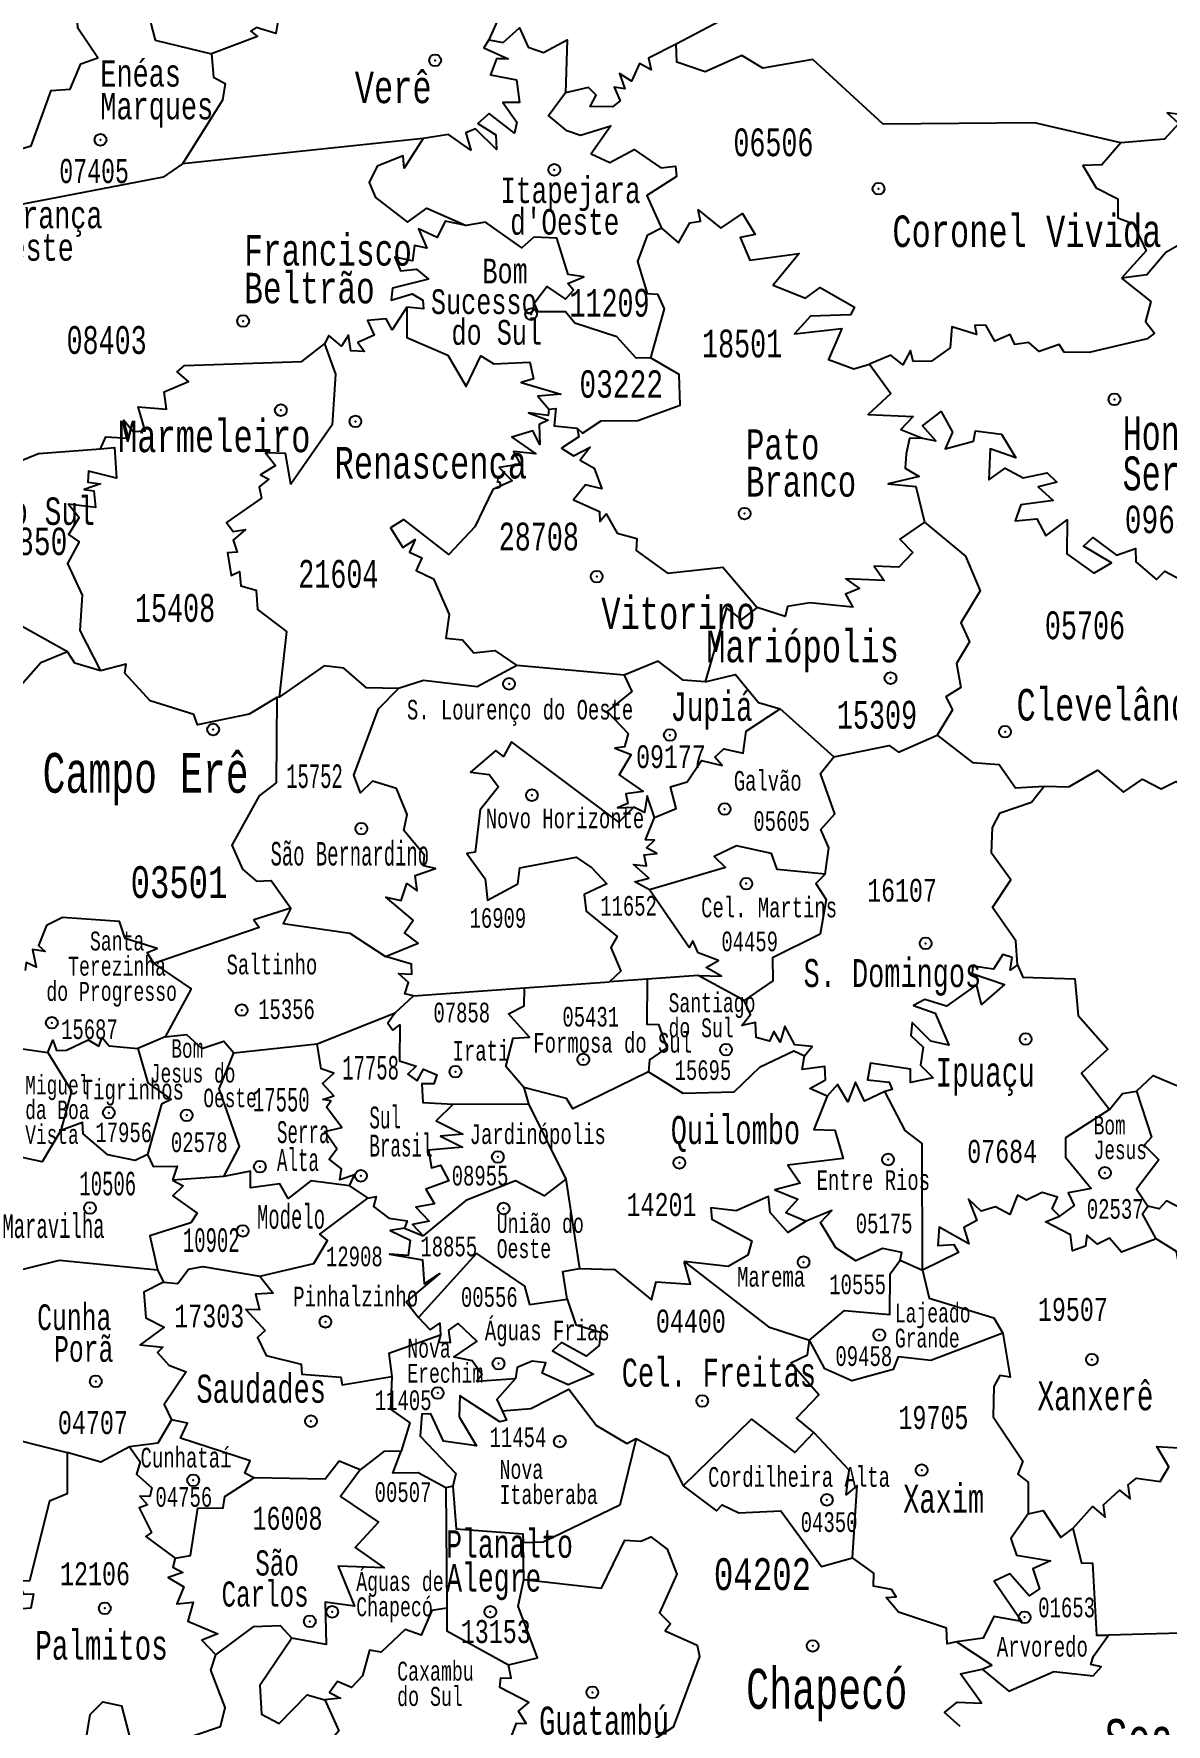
# Model space of a CAD drawing. Header units: millimetres. Extents: x 9851 to 10267, y 23387 to 23778.
# Drawn here: x 10058.6 to 10067.28, y 23453.23 to 23466.18 of the extents above; entities that cross this region are included whole.
import ezdxf
from ezdxf.enums import TextEntityAlignment as Align

# ---------------------------------------------------------------- set-up
doc = ezdxf.new("R2010")
doc.units = ezdxf.units.MM
doc.layers.add('3', color=7, linetype='Continuous')
doc.styles.add('MONOTXT', font='MONOTXT', dxfattribs={"height": 0.2})

# ---------------------------------------------------------------- blocks, each defined once
blk = doc.blocks.new('SEDE')
at = {"layer": '3', "color": 7, "linetype": 'Continuous'}
blk.add_circle((0, 0), 0.00451, dxfattribs=at)

msp = doc.modelspace()

# ---------------------------------------------------------------- linework, layer by layer
at = {"color": 7, "linetype": 'Continuous'}
for p, q in [((10061.582, 23465.381), (10059.738, 23465.188)), ((10063.123, 23461.269), (10062.301, 23461.343)), ((10060.479, 23461.1), (10060.461, 23461.097)), ((10064.731, 23460.643), (10064.32, 23461.011)), ((10063.301, 23458.94), (10063.01, 23458.919)), ((10063.691, 23458.967), (10063.301, 23458.94)), ((10064.044, 23458.776), (10063.691, 23458.967)), ((10061.367, 23458.682), (10061.508, 23458.811)), ((10061.508, 23458.811), (10062.36, 23458.873)), ((10062.36, 23458.873), (10063.01, 23458.919)), ((10060.769, 23458.444), (10061.367, 23458.682)), ((10059.604, 23458.498), (10059.395, 23458.409)), ((10060.131, 23458.374), (10060.769, 23458.444)), ((10058.491, 23458.407), (10058.705, 23458.376)), ((10062.355, 23458.108), (10062.39, 23457.984)), ((10061.812, 23457.981), (10062.39, 23457.984)), ((10062.39, 23457.984), (10062.677, 23457.407)), ((10060.053, 23457.428), (10059.66, 23457.399)), ((10062.677, 23457.407), (10062.781, 23456.722)), ((10061.018, 23457.355), (10061.157, 23457.262)), ((10061.44, 23457.032), (10061.583, 23456.973)), ((10065.239, 23456.786), (10065.41, 23456.71)), ((10059.544, 23456.711), (10059.592, 23456.616)), ((10061.809, 23455.054), (10061.756, 23455.042)), ((10061.756, 23455.042), (10061.763, 23454.12)), ((10062.354, 23454.338), (10062.349, 23454.619))]:
    msp.add_line(p, q, dxfattribs=at)
for points in [[(10062.954, 23467.425), (10063.687, 23467.124), (10063.782, 23467.158), (10063.798, 23466.994), (10063.742, 23466.942), (10063.844, 23466.873), (10063.784, 23466.826), (10063.86, 23466.703), (10063.958, 23466.727), (10064.021, 23466.662), (10063.91, 23466.308), (10063.522, 23466.103)], [(10059.253, 23467.093), (10059.303, 23466.569), (10059.453, 23466.42), (10059.528, 23466.134), (10059.96, 23466.03)], [(10058.445, 23464.864), (10058.378, 23465.145), (10058.341, 23465.256), (10058.577, 23465.325), (10058.73, 23465.749), (10058.876, 23465.76), (10058.957, 23465.952), (10059.087, 23465.998), (10058.934, 23466.227), (10058.926, 23466.373), (10059.076, 23466.407), (10058.982, 23466.454), (10058.913, 23466.644), (10059.035, 23466.645), (10058.952, 23466.743), (10058.999, 23466.79), (10058.836, 23466.855), (10058.863, 23466.781), (10058.806, 23466.778), (10058.787, 23466.913), (10058.856, 23466.926), (10058.803, 23466.985)], [(10060.97, 23466.984), (10061, 23466.88), (10060.808, 23466.882), (10060.935, 23466.719), (10060.853, 23466.669), (10060.888, 23466.581), (10060.736, 23466.617), (10060.7, 23466.531), (10060.592, 23466.503), (10060.71, 23466.426), (10060.629, 23466.392), (10060.683, 23466.351), (10060.467, 23466.278), (10060.452, 23466.185), (10060.303, 23466.231), (10060.262, 23466.203), (10060.312, 23466.162), (10059.96, 23466.03)], [(10061.319, 23466.971), (10061.606, 23466.85), (10061.665, 23466.746), (10061.833, 23466.875), (10062.085, 23466.742), (10062.088, 23466.658), (10061.845, 23466.748), (10061.742, 23466.647), (10061.851, 23466.454), (10062.236, 23466.477), (10062.085, 23466.138)], [(10062.085, 23466.138), (10062.195, 23466.116), (10062.321, 23466.23), (10062.387, 23466.081), (10062.505, 23466.041), (10062.686, 23466.138), (10062.673, 23465.731)], [(10068.137, 23466.211), (10067.924, 23466.161), (10067.981, 23466.089), (10067.888, 23465.978), (10067.943, 23465.939), (10067.824, 23465.967), (10067.828, 23465.892), (10067.715, 23465.881), (10067.74, 23465.79), (10067.491, 23465.763), (10067.558, 23465.63), (10067.513, 23465.594), (10067.467, 23465.66), (10067.422, 23465.559), (10067.287, 23465.579), (10067.377, 23465.497), (10067.266, 23465.375), (10066.931, 23465.348)], [(10062.085, 23466.138), (10062.048, 23466.076), (10062.233, 23465.991), (10062.144, 23465.992), (10062.098, 23465.87), (10062.299, 23465.83), (10062.322, 23465.657), (10062.194, 23465.658), (10062.3, 23465.506), (10062.283, 23465.421), (10062.089, 23465.572), (10062.002, 23465.497), (10062.14, 23465.41), (10062.145, 23465.298), (10061.984, 23465.455), (10061.91, 23465.424), (10061.949, 23465.291), (10061.776, 23465.411), (10061.582, 23465.381)], [(10063.522, 23466.103), (10063.309, 23465.996), (10063.33, 23465.907), (10063.24, 23465.955), (10063.179, 23465.821), (10063.089, 23465.879), (10063.128, 23465.761), (10063.047, 23465.774), (10063.093, 23465.67), (10063.034, 23465.623), (10062.864, 23465.627), (10062.908, 23465.712), (10062.851, 23465.772), (10062.673, 23465.731)], [(10066.931, 23465.348), (10066.27, 23465.502), (10065.109, 23465.491), (10064.569, 23465.987), (10064.187, 23465.92), (10064.025, 23466.018), (10063.745, 23465.891), (10063.528, 23465.965), (10063.522, 23466.103)], [(10059.96, 23466.03), (10059.975, 23465.851), (10060.063, 23465.802), (10060.043, 23465.676), (10059.738, 23465.188)], [(10062.673, 23465.731), (10062.543, 23465.554), (10062.676, 23465.444), (10062.788, 23465.406), (10063.022, 23465.479), (10062.871, 23465.264), (10063.013, 23465.198), (10063.199, 23465.298), (10063.404, 23465.156), (10063.518, 23465.17), (10063.524, 23465.09), (10063.298, 23464.944), (10063.411, 23464.695)], [(10061.582, 23465.381), (10061.437, 23465.155), (10061.428, 23465.247), (10061.23, 23465.168), (10061.169, 23465.045), (10061.217, 23464.929), (10061.461, 23464.74), (10061.611, 23464.848), (10061.911, 23464.715)], [(10066.931, 23465.348), (10066.787, 23465.179), (10066.641, 23465.173), (10066.742, 23465.002), (10066.909, 23464.918), (10066.91, 23464.774), (10067.029, 23464.728), (10067.127, 23464.52), (10066.938, 23464.312)], [(10059.738, 23465.188), (10059.588, 23465.084), (10058.445, 23464.864)], [(10063.411, 23464.695), (10063.54, 23464.582), (10063.628, 23464.735), (10063.708, 23464.747), (10063.69, 23464.834), (10063.865, 23464.693), (10064.032, 23464.807), (10064.128, 23464.646), (10064.013, 23464.623), (10064.086, 23464.45), (10064.466, 23464.499), (10064.265, 23464.256), (10064.515, 23464.158), (10064.627, 23464.239), (10064.889, 23464.089), (10064.859, 23464.03), (10064.553, 23464.02), (10064.43, 23463.883), (10064.792, 23463.926), (10064.691, 23463.688), (10064.884, 23463.616), (10065.005, 23463.653)], [(10061.911, 23464.715), (10061.751, 23464.748), (10061.689, 23464.622), (10061.547, 23464.69), (10061.61, 23464.541), (10061.516, 23464.562), (10061.501, 23464.443), (10061.366, 23464.472), (10061.409, 23464.367), (10061.53, 23464.379), (10061.623, 23464.302), (10061.348, 23464.233), (10061.337, 23464.142), (10061.499, 23464.19), (10061.58, 23464.143), (10061.585, 23464.076), (10061.457, 23464.089)], [(10063.326, 23463.7), (10063.215, 23463.698), (10063.066, 23463.86), (10062.745, 23463.965), (10062.673, 23464.054), (10062.465, 23464.053), (10062.433, 23464.118), (10062.531, 23464.248), (10062.673, 23464.151), (10062.735, 23464.22), (10062.692, 23464.271), (10062.815, 23464.322), (10062.695, 23464.338), (10062.608, 23464.617), (10062.431, 23464.625), (10062.34, 23464.544), (10062.059, 23464.739), (10061.911, 23464.715)], [(10063.411, 23464.695), (10063.299, 23464.637), (10063.226, 23464.439), (10063.3, 23464.194), (10063.378, 23464.189), (10063.429, 23464.076), (10063.326, 23463.7)], [(10067.562, 23464.671), (10067.277, 23464.507), (10067.132, 23464.336), (10066.938, 23464.312)], [(10066.938, 23464.312), (10067.163, 23464.133), (10067.12, 23463.978), (10067.19, 23463.89), (10067.134, 23463.846), (10066.688, 23463.741), (10066.497, 23463.745), (10066.459, 23463.803), (10066.306, 23463.748), (10066.227, 23463.817), (10066.119, 23463.802), (10066.083, 23463.88), (10065.966, 23463.828), (10065.896, 23463.951), (10065.813, 23463.948), (10065.824, 23463.88), (10065.637, 23463.939), (10065.622, 23463.777), (10065.481, 23463.674), (10065.34, 23463.672), (10065.319, 23463.757), (10065.26, 23463.647), (10065.168, 23463.72), (10065.005, 23463.653)], [(10061.457, 23464.089), (10061.345, 23463.915), (10061.299, 23463.999), (10061.156, 23463.987), (10061.206, 23463.874), (10061.082, 23463.819), (10061.133, 23463.75), (10061.027, 23463.755), (10061.01, 23463.873), (10060.957, 23463.79), (10060.858, 23463.872), (10060.825, 23463.808)], [(10061.457, 23464.089), (10061.457, 23463.856), (10061.772, 23463.72), (10061.912, 23463.48), (10062.025, 23463.715), (10062.125, 23463.655), (10062.4, 23463.667), (10062.428, 23463.54), (10062.333, 23463.512), (10062.638, 23463.423), (10062.461, 23463.406), (10062.546, 23463.306)], [(10059.108, 23463.002), (10059.148, 23463.094), (10059.322, 23463.086), (10059.287, 23463.223), (10059.358, 23463.137), (10059.45, 23463.14), (10059.398, 23463.326), (10059.613, 23463.308), (10059.596, 23463.44), (10059.783, 23463.518), (10059.695, 23463.594), (10059.751, 23463.641), (10060.652, 23463.671), (10060.825, 23463.808)], [(10060.825, 23463.808), (10060.91, 23463.575), (10060.884, 23463.188), (10060.568, 23462.732), (10060.526, 23462.967), (10060.373, 23462.972), (10060.449, 23462.876), (10060.336, 23462.803), (10060.399, 23462.77), (10060.325, 23462.711), (10060.343, 23462.625), (10060.075, 23462.438), (10060.126, 23462.369), (10060.221, 23462.386), (10060.126, 23462.303), (10060.155, 23462.212), (10060.083, 23462.207), (10060.111, 23462.033), (10060.175, 23462.062), (10060.185, 23461.953), (10060.302, 23461.92), (10060.312, 23461.772), (10060.535, 23461.603), (10060.479, 23461.1)], [(10062.764, 23463.162), (10062.805, 23463.123), (10062.948, 23463.218), (10063.228, 23463.22), (10063.552, 23463.338), (10063.546, 23463.573), (10063.326, 23463.7)], [(10065.005, 23463.653), (10065.168, 23463.426), (10064.994, 23463.265), (10065.339, 23463.252), (10065.244, 23463.152), (10065.412, 23463.084)], [(10062.546, 23463.306), (10062.542, 23463.259), (10062.391, 23463.278), (10062.542, 23463.223), (10062.473, 23463.189), (10062.478, 23463.035), (10062.422, 23463.142), (10062.261, 23463.093), (10062.445, 23462.965), (10062.274, 23462.983), (10062.325, 23462.886), (10062.164, 23462.861), (10062.264, 23462.759), (10062.117, 23462.692), (10061.979, 23462.404), (10061.778, 23462.192), (10061.433, 23462.462), (10061.331, 23462.398), (10061.427, 23462.247), (10061.522, 23462.307), (10061.477, 23462.212), (10061.573, 23462.167), (10061.529, 23462.07), (10061.662, 23462.007), (10061.781, 23461.734), (10061.755, 23461.553), (10061.883, 23461.539), (10061.971, 23461.441), (10062.131, 23461.457), (10062.301, 23461.343)], [(10062.546, 23463.306), (10062.6, 23463.311), (10062.587, 23463.179), (10062.764, 23463.162)], [(10065.412, 23463.084), (10065.513, 23463.064), (10065.411, 23463.178), (10065.555, 23463.289), (10065.641, 23463.131), (10065.586, 23463.003), (10065.802, 23463.061), (10065.817, 23463.14), (10066.016, 23463.116), (10066.126, 23462.935), (10065.931, 23463.002), (10065.92, 23462.766), (10066.044, 23462.856), (10066.183, 23462.78), (10066.366, 23462.82), (10066.441, 23462.748), (10066.298, 23462.711), (10066.412, 23462.606), (10066.166, 23462.573), (10066.122, 23462.45), (10066.289, 23462.467), (10066.356, 23462.337), (10066.52, 23462.458), (10066.518, 23462.199), (10066.725, 23462.05), (10066.861, 23462.129), (10066.646, 23462.258), (10066.716, 23462.323), (10066.899, 23462.187), (10067.045, 23462.239), (10067.046, 23462.137), (10067.206, 23462.002), (10067.268, 23462.065), (10067.394, 23461.999)], [(10062.764, 23463.162), (10062.776, 23463.095), (10062.644, 23463.007), (10062.734, 23462.95), (10062.863, 23463.016), (10062.787, 23462.917), (10062.893, 23462.855), (10062.953, 23462.696), (10062.827, 23462.726), (10062.734, 23462.613), (10062.935, 23462.524), (10062.937, 23462.447), (10062.985, 23462.506), (10063.071, 23462.358), (10063.221, 23462.315), (10063.215, 23462.225), (10063.457, 23462.051), (10063.879, 23462.095), (10064.143, 23461.787)], [(10065.412, 23463.084), (10065.312, 23463.081), (10065.285, 23462.964), (10065.279, 23462.855), (10065.385, 23462.79), (10065.147, 23462.735), (10065.361, 23462.715), (10065.426, 23462.44)], [(10058.147, 23462.855), (10058.29, 23462.83), (10058.633, 23462.966), (10059.108, 23463.002)], [(10059.108, 23463.002), (10059.216, 23463.013), (10059.23, 23462.779), (10059.015, 23462.832), (10059.012, 23462.747), (10059.109, 23462.734), (10058.982, 23462.692), (10059.058, 23462.681), (10059.069, 23462.554), (10058.864, 23462.578), (10058.945, 23462.477), (10058.862, 23462.346), (10058.944, 23462.29), (10058.856, 23462.124), (10058.967, 23461.882), (10058.95, 23461.61), (10059.109, 23461.301)], [(10065.426, 23462.44), (10065.236, 23462.311), (10065.338, 23462.209), (10065.23, 23462.096), (10065.041, 23462.103), (10065.117, 23461.993), (10064.822, 23462.006), (10064.928, 23461.934), (10064.82, 23461.889), (10064.877, 23461.79), (10064.546, 23461.823), (10064.376, 23461.795), (10064.358, 23461.717), (10064.143, 23461.787)], [(10065.426, 23462.44), (10065.74, 23462.181), (10065.853, 23461.916), (10065.705, 23461.669), (10065.771, 23461.524), (10065.671, 23461.357), (10065.704, 23461.175), (10065.591, 23461.103), (10065.641, 23461.003), (10065.523, 23460.809)], [(10058.856, 23461.447), (10058.462, 23461.668), (10058.425, 23461.62), (10058.349, 23461.787), (10058.241, 23461.822), (10058.212, 23461.915), (10058.121, 23461.906), (10058.094, 23462.144), (10057.96, 23462.191), (10057.969, 23462.294), (10057.827, 23462.291), (10057.719, 23462.186), (10057.595, 23462.272), (10057.468, 23462.221), (10057.367, 23462.319), (10057.294, 23462.295)], [(10064.143, 23461.787), (10064.022, 23461.695), (10063.907, 23461.784), (10063.745, 23461.218)], [(10058.856, 23461.447), (10058.651, 23461.362), (10058.407, 23461.086), (10058.245, 23461.028), (10058.129, 23460.901), (10058.115, 23460.744), (10058, 23460.82), (10058.021, 23460.703), (10058.107, 23460.698), (10057.918, 23460.709), (10058.002, 23460.62), (10057.887, 23460.607), (10057.911, 23460.475), (10057.852, 23460.468), (10057.957, 23460.399), (10057.895, 23460.352), (10057.933, 23460.276)], [(10059.109, 23461.301), (10058.912, 23461.361), (10058.856, 23461.447)], [(10060.461, 23461.097), (10060.249, 23460.97), (10059.853, 23460.888), (10059.823, 23460.967), (10059.489, 23461.072), (10059.295, 23461.284), (10059.306, 23461.353), (10059.109, 23461.301)], [(10061.394, 23461.167), (10061.147, 23461.171), (10060.974, 23461.322), (10060.824, 23461.339), (10060.479, 23461.1)], [(10062.301, 23461.343), (10061.997, 23461.18), (10061.585, 23461.229), (10061.394, 23461.167)], [(10063.123, 23461.269), (10063.183, 23461.143), (10062.994, 23460.991), (10063.153, 23460.821), (10063.126, 23460.72), (10063.052, 23460.71), (10063.177, 23460.66), (10063.084, 23460.504), (10063.269, 23460.376), (10063.136, 23460.36), (10063.151, 23460.286), (10063.072, 23460.251), (10063.197, 23460.257)], [(10063.745, 23461.218), (10063.576, 23461.231), (10063.383, 23461.377), (10063.123, 23461.269)], [(10063.745, 23461.218), (10063.976, 23461.273), (10064.154, 23461.059), (10064.32, 23461.011)], [(10061.293, 23459.113), (10061.545, 23459.216), (10061.438, 23459.294), (10061.505, 23459.392), (10061.296, 23459.567), (10061.413, 23459.541), (10061.457, 23459.671), (10061.535, 23459.615), (10061.521, 23459.734), (10061.676, 23459.788), (10061.585, 23459.808), (10061.592, 23459.889), (10061.433, 23460.079), (10061.46, 23460.201), (10061.377, 23460.399), (10061.195, 23460.457), (10061.102, 23460.368), (10061.051, 23460.503), (10061.24, 23461.01), (10061.394, 23461.167)], [(10060.461, 23461.097), (10060.454, 23460.443), (10060.324, 23460.345), (10060.116, 23459.965), (10060.197, 23459.782), (10060.304, 23459.69), (10060.418, 23459.695), (10060.567, 23459.482)], [(10063.357, 23460.178), (10063.522, 23460.247), (10063.48, 23460.414), (10063.607, 23460.45), (10063.717, 23460.614), (10063.875, 23460.576), (10063.818, 23460.639), (10063.887, 23460.705), (10064.036, 23460.672), (10064.058, 23460.84), (10064.32, 23461.011)], [(10063.197, 23460.257), (10063.083, 23460.141), (10062.26, 23460.757), (10062.199, 23460.646), (10062.14, 23460.691), (10061.944, 23460.525), (10062.088, 23460.508), (10062.161, 23460.414), (10062.02, 23460.237), (10061.982, 23459.913), (10061.918, 23459.902), (10062.058, 23459.708), (10062.075, 23459.545), (10062.308, 23459.67), (10062.324, 23459.793), (10062.755, 23459.874), (10062.875, 23459.792), (10062.99, 23459.67), (10062.817, 23459.587), (10062.831, 23459.46), (10063.07, 23459.267), (10063.022, 23459.181), (10063.097, 23459.001), (10063.01, 23458.919)], [(10064.731, 23460.643), (10065.155, 23460.73), (10065.226, 23460.679), (10065.523, 23460.809)], [(10065.523, 23460.809), (10065.795, 23460.6), (10066, 23460.583), (10066.125, 23460.406), (10066.345, 23460.418)], [(10064.665, 23459.744), (10064.692, 23459.946), (10064.632, 23460.087), (10064.738, 23460.205), (10064.629, 23460.514), (10064.731, 23460.643)], [(10066.345, 23460.418), (10066.534, 23460.413), (10066.754, 23460.541), (10066.953, 23460.371), (10067.099, 23460.472), (10067.24, 23460.397), (10067.353, 23460.454), (10067.488, 23460.36), (10067.717, 23460.4), (10067.902, 23460.215), (10068.045, 23460.182), (10068.235, 23460.245), (10068.43, 23460.15), (10068.745, 23460.224), (10068.901, 23460.362), (10069.181, 23460.089)], [(10066.14, 23459.049), (10066.127, 23459.233), (10065.947, 23459.487), (10066.088, 23459.699), (10065.94, 23459.904), (10065.948, 23460.102), (10066.007, 23460.213), (10066.248, 23460.295), (10066.345, 23460.418)], [(10063.357, 23460.178), (10063.299, 23460.343), (10063.28, 23460.216), (10063.197, 23460.257)], [(10063.318, 23459.624), (10063.206, 23459.685), (10063.312, 23459.714), (10063.195, 23459.817), (10063.294, 23459.807), (10063.276, 23459.893), (10063.373, 23459.901), (10063.296, 23459.946), (10063.357, 23460.005), (10063.287, 23460.006), (10063.357, 23460.178)], [(10064.665, 23459.744), (10064.296, 23459.78), (10064.254, 23459.901), (10063.986, 23459.96), (10063.813, 23459.878), (10063.901, 23459.794), (10063.318, 23459.624)], [(10064.665, 23459.744), (10064.594, 23459.673), (10064.672, 23459.549), (10064.626, 23459.285), (10064.262, 23459.103), (10064.264, 23458.926), (10064.044, 23458.776)], [(10063.691, 23458.967), (10063.869, 23458.962), (10063.753, 23459.029), (10063.846, 23459.082), (10063.691, 23459.14), (10063.649, 23459.234), (10063.621, 23459.181), (10063.318, 23459.624)], [(10060.567, 23459.482), (10060.285, 23459.393), (10060.325, 23459.335), (10059.516, 23459.06)], [(10060.567, 23459.482), (10060.509, 23459.366), (10061.019, 23459.291), (10061.293, 23459.113)], [(10059.516, 23459.06), (10059.467, 23459.143), (10059.543, 23459.174), (10059.297, 23459.251), (10059.253, 23459.381), (10058.818, 23459.411), (10058.694, 23459.351), (10058.633, 23459.198), (10058.683, 23459.151), (10058.586, 23459.167), (10058.615, 23459.03), (10058.537, 23459.067), (10058.53, 23459.006)], [(10061.508, 23458.811), (10061.442, 23458.827), (10061.469, 23458.913), (10061.394, 23458.982), (10061.496, 23458.978), (10061.493, 23459.053), (10061.293, 23459.113)], [(10066.14, 23459.049), (10066.084, 23459.008), (10066.098, 23459.105), (10066.027, 23459.128), (10065.955, 23459.015), (10065.797, 23459.038), (10065.793, 23458.983), (10066.041, 23458.898), (10065.863, 23458.745), (10065.825, 23458.896), (10065.596, 23458.732), (10065.429, 23458.782), (10065.342, 23458.738), (10065.508, 23458.678), (10065.612, 23458.434), (10065.474, 23458.463), (10065.331, 23458.607), (10065.321, 23458.507), (10065.417, 23458.419), (10065.395, 23458.28), (10065.492, 23458.183), (10065.32, 23458.147), (10065.318, 23458.249), (10065.012, 23458.295), (10064.99, 23458.168), (10065.156, 23458.15), (10065.178, 23458.093), (10065.121, 23458.078)], [(10059.516, 23459.06), (10059.804, 23458.864), (10059.604, 23458.498)], [(10063.301, 23458.94), (10063.298, 23458.594), (10063.388, 23458.592), (10063.451, 23458.412), (10063.317, 23458.322), (10063.311, 23458.229)], [(10066.14, 23459.049), (10066.18, 23458.955), (10066.578, 23458.941), (10066.605, 23458.66), (10066.832, 23458.402), (10066.63, 23458.218), (10066.845, 23457.941)], [(10062.355, 23458.108), (10062.215, 23458.271), (10062.273, 23458.487), (10062.398, 23458.494), (10062.237, 23458.673), (10062.357, 23458.734), (10062.36, 23458.873)], [(10061.367, 23458.682), (10061.311, 23458.602), (10061.349, 23458.547), (10061.403, 23458.588), (10061.4, 23458.313), (10061.529, 23458.272), (10061.464, 23458.21), (10061.536, 23458.161), (10061.586, 23458.249), (10061.686, 23458.206), (10061.663, 23458.136), (10061.571, 23458.138), (10061.58, 23457.994), (10061.812, 23457.981)], [(10064.507, 23458.351), (10064.566, 23458.422), (10064.431, 23458.437), (10064.356, 23458.579), (10064.319, 23458.457), (10064.271, 23458.539), (10064.237, 23458.465), (10064.135, 23458.493), (10064.131, 23458.608), (10064.025, 23458.583), (10064.091, 23458.669), (10064.044, 23458.776)], [(10058.705, 23458.376), (10058.743, 23458.472), (10058.772, 23458.392), (10058.848, 23458.394), (10059.013, 23458.473), (10059.095, 23458.426), (10059.122, 23458.492), (10059.174, 23458.427), (10059.395, 23458.409)], [(10059.604, 23458.498), (10059.768, 23458.514), (10059.886, 23458.408), (10060.053, 23458.464), (10060.131, 23458.374)], [(10061.018, 23457.355), (10061.057, 23457.44), (10060.943, 23457.401), (10060.957, 23457.486), (10060.862, 23457.559), (10060.92, 23457.64), (10060.827, 23457.773), (10060.958, 23457.803), (10060.842, 23457.959), (10060.875, 23458.007), (10060.812, 23458.017), (10060.897, 23458.045), (10060.811, 23458.14), (10060.898, 23458.22), (10060.8, 23458.252), (10060.769, 23458.444)], [(10058.705, 23458.376), (10058.886, 23458.083), (10058.805, 23457.78)], [(10059.395, 23458.409), (10059.47, 23458.145), (10059.649, 23458.017), (10059.577, 23457.982), (10059.468, 23457.595)], [(10060.053, 23457.428), (10060.173, 23457.656), (10060.017, 23458.099), (10060.131, 23458.374)], [(10063.311, 23458.229), (10063.573, 23458.065), (10063.966, 23458.075), (10064.167, 23458.268), (10064.424, 23458.39), (10064.507, 23458.351)], [(10064.681, 23458.042), (10064.546, 23458.101), (10064.668, 23458.167), (10064.663, 23458.269), (10064.488, 23458.246), (10064.507, 23458.351)], [(10067.053, 23458.081), (10067.179, 23458.202), (10067.361, 23458.123), (10067.961, 23458.37), (10068.217, 23458.04), (10068.418, 23457.987), (10068.753, 23458.17), (10068.957, 23458.003), (10068.891, 23457.954), (10068.894, 23457.816), (10068.965, 23457.769), (10068.89, 23457.649), (10068.975, 23457.486), (10068.934, 23457.417)], [(10063.311, 23458.229), (10062.729, 23457.945), (10062.681, 23458.024), (10062.355, 23458.108)], [(10064.681, 23458.042), (10064.577, 23457.788), (10064.74, 23457.782), (10064.802, 23457.566), (10064.378, 23457.513), (10064.474, 23457.375), (10064.279, 23457.326), (10064.455, 23457.252), (10064.363, 23457.151), (10064.519, 23457.085)], [(10065.121, 23458.078), (10064.966, 23458.005), (10064.898, 23458.151), (10064.838, 23457.999), (10064.76, 23458.131), (10064.681, 23458.042)], [(10065.41, 23456.71), (10065.409, 23457.679), (10065.277, 23457.78), (10065.121, 23458.078)], [(10066.845, 23457.941), (10066.944, 23458.063), (10067.053, 23458.081)], [(10067.053, 23458.081), (10067.168, 23457.729), (10067.112, 23457.668), (10067.223, 23457.555), (10067.051, 23457.33), (10067.138, 23457.199)], [(10061.812, 23457.981), (10061.683, 23457.853), (10061.886, 23457.752), (10061.715, 23457.735), (10061.885, 23457.651), (10061.622, 23457.628), (10061.645, 23457.493), (10061.714, 23457.515), (10061.778, 23457.393), (10061.603, 23457.329), (10061.67, 23457.218), (10061.526, 23457.193), (10061.628, 23457.085), (10061.501, 23457.06), (10061.583, 23456.973)], [(10066.845, 23457.941), (10066.507, 23457.723), (10066.508, 23457.574), (10066.704, 23457.334), (10066.527, 23457.302), (10066.573, 23457.204), (10066.462, 23457.122)], [(10058.805, 23457.78), (10058.661, 23457.54), (10058.163, 23457.647), (10058.049, 23457.63), (10057.898, 23457.437)], [(10059.468, 23457.595), (10059.373, 23457.549), (10059.165, 23457.594), (10058.975, 23457.753), (10058.97, 23457.841), (10058.805, 23457.78)], [(10059.468, 23457.595), (10059.511, 23457.503), (10059.695, 23457.507), (10059.66, 23457.399)], [(10059.66, 23457.399), (10059.743, 23457.355), (10059.663, 23457.278), (10059.849, 23457.147), (10059.801, 23457.073), (10059.487, 23456.973), (10059.544, 23456.711)], [(10061.018, 23457.355), (10060.721, 23457.394), (10060.547, 23457.258), (10060.482, 23457.371), (10060.258, 23457.34), (10060.259, 23457.468), (10060.053, 23457.428)], [(10062.677, 23457.407), (10062.51, 23457.28), (10062.289, 23457.393), (10061.909, 23457.243), (10061.583, 23456.973)], [(10068.934, 23457.417), (10068.822, 23457.209), (10068.845, 23457.097), (10068.705, 23457.009), (10068.575, 23457.126), (10068.485, 23457.021), (10068.467, 23457.181), (10068.202, 23457.168), (10068.133, 23457.279), (10068.104, 23457.2), (10067.972, 23457.214), (10068.02, 23457.094), (10067.964, 23457.044), (10067.707, 23457.168), (10067.66, 23456.997), (10067.574, 23457.07), (10067.587, 23457.267), (10067.394, 23457.181), (10067.281, 23457.241), (10067.225, 23457.178), (10067.138, 23457.199)], [(10060.33, 23456.664), (10060.743, 23456.759), (10060.848, 23456.937), (10060.791, 23456.986), (10061.157, 23457.262)], [(10061.157, 23457.262), (10061.221, 23457.273), (10061.202, 23457.196), (10061.318, 23457.107), (10061.46, 23457.086), (10061.44, 23457.032)], [(10064.519, 23457.085), (10064.379, 23456.999), (10064.244, 23457.151), (10064.23, 23457.273), (10063.983, 23457.165), (10063.789, 23457.187), (10063.795, 23457.1), (10064.103, 23456.933), (10064.073, 23456.823), (10063.92, 23456.737), (10063.584, 23456.775)], [(10066.462, 23457.122), (10066.405, 23457.179), (10066.445, 23457.268), (10066.328, 23457.305), (10066.209, 23457.246), (10066.139, 23457.285), (10066.08, 23457.136), (10065.97, 23457.195), (10065.86, 23457.16), (10065.765, 23457.253), (10065.827, 23457.091), (10065.728, 23457.035), (10065.767, 23456.912), (10065.539, 23457.038), (10065.528, 23456.899), (10065.652, 23456.906), (10065.686, 23456.845), (10065.41, 23456.71)], [(10065.239, 23456.786), (10065.253, 23456.845), (10065.105, 23456.875), (10064.901, 23456.78), (10064.746, 23456.879), (10064.629, 23457.075), (10064.715, 23457.167), (10064.519, 23457.085)], [(10067.202, 23456.95), (10066.937, 23456.846), (10066.845, 23456.954), (10066.752, 23456.909), (10066.67, 23456.977), (10066.661, 23456.893), (10066.56, 23456.857), (10066.546, 23456.981), (10066.355, 23457.08), (10066.462, 23457.122)], [(10067.202, 23456.95), (10067.098, 23457.14), (10067.138, 23457.199)], [(10061.44, 23457.032), (10061.329, 23457.014), (10061.483, 23456.939), (10061.467, 23456.821), (10061.324, 23456.831), (10061.578, 23456.788), (10061.591, 23456.605), (10061.71, 23456.684), (10061.453, 23456.466), (10061.546, 23456.346)], [(10067.375, 23455.347), (10067.487, 23455.334), (10067.576, 23455.412), (10067.596, 23455.634), (10067.79, 23455.913), (10067.822, 23456.137), (10067.536, 23456.46), (10067.494, 23456.674), (10067.384, 23456.717), (10067.358, 23456.852), (10067.202, 23456.95)], [(10058.349, 23456.676), (10058.793, 23456.786), (10059.544, 23456.711)], [(10059.592, 23456.616), (10059.702, 23456.608), (10059.783, 23456.718), (10059.894, 23456.737), (10060.33, 23456.664)], [(10061.546, 23456.346), (10061.992, 23456.836), (10062.36, 23456.586), (10062.397, 23456.445), (10062.686, 23456.486)], [(10062.781, 23456.722), (10063.049, 23456.713), (10063.334, 23456.481), (10063.37, 23456.619), (10063.633, 23456.602), (10063.584, 23456.775)], [(10063.584, 23456.775), (10064.23, 23456.276), (10064.545, 23456.172)], [(10064.545, 23456.172), (10064.812, 23456.401), (10065.161, 23456.37), (10065.162, 23456.681), (10065.239, 23456.786)], [(10059.592, 23456.616), (10059.44, 23456.54), (10059.455, 23456.345), (10059.596, 23456.273), (10059.413, 23456.137), (10059.587, 23456.119), (10059.544, 23456.079), (10059.631, 23455.981), (10059.765, 23455.929), (10059.596, 23455.679), (10059.652, 23455.561)], [(10060.33, 23456.664), (10060.431, 23456.533), (10060.297, 23456.526), (10060.328, 23456.405), (10060.222, 23456.407), (10060.372, 23456.248), (10060.313, 23456.192), (10060.379, 23456.054), (10060.648, 23455.988), (10060.651, 23455.911), (10060.951, 23455.89), (10060.96, 23455.83), (10061.343, 23455.895)], [(10062.686, 23456.486), (10062.654, 23456.7), (10062.781, 23456.722)], [(10065.41, 23456.71), (10065.463, 23456.494), (10065.958, 23456.344), (10066.027, 23456.227)], [(10062.686, 23456.486), (10062.753, 23456.29), (10062.941, 23456.235), (10062.931, 23456.131), (10062.831, 23456.05), (10062.642, 23456.155), (10062.573, 23456.091), (10062.888, 23455.912), (10062.694, 23455.83), (10062.495, 23455.921), (10062.524, 23455.999), (10062.419, 23456.011), (10062.302, 23455.964), (10062.291, 23455.879)], [(10061.546, 23456.346), (10061.637, 23456.252), (10061.711, 23456.302), (10061.715, 23456.211)], [(10061.715, 23456.211), (10061.699, 23456.158), (10061.793, 23456.155), (10061.778, 23456.25), (10061.85, 23456.301), (10061.995, 23456.165), (10061.817, 23456.044), (10061.957, 23456.018), (10062.034, 23455.91), (10061.993, 23455.859), (10062.291, 23455.879)], [(10066.027, 23456.227), (10065.474, 23456.018), (10065.224, 23456.046), (10065.187, 23455.947), (10064.869, 23455.86), (10064.663, 23455.954), (10064.545, 23456.172)], [(10066.027, 23456.227), (10066.083, 23455.889), (10066.005, 23455.901), (10065.957, 23455.817), (10065.952, 23455.584), (10066.18, 23455.245), (10066.143, 23455.146), (10066.221, 23455.085), (10066.221, 23454.842)], [(10061.715, 23456.211), (10061.32, 23456.071), (10061.343, 23455.895)], [(10064.577, 23455.466), (10064.446, 23455.575), (10064.617, 23455.754), (10064.401, 23455.999), (10064.53, 23456.06), (10064.545, 23456.172)], [(10061.343, 23455.895), (10061.331, 23455.643), (10061.479, 23455.538), (10061.414, 23455.323)], [(10062.291, 23455.879), (10062.148, 23455.718), (10062.189, 23455.63)], [(10057.908, 23455.577), (10058.132, 23455.711), (10058.326, 23455.653), (10058.259, 23455.461), (10058.852, 23455.312)], [(10062.189, 23455.63), (10062.221, 23455.56), (10062.169, 23455.547), (10061.863, 23455.746), (10061.858, 23455.584), (10061.992, 23455.363), (10061.738, 23455.398), (10061.642, 23455.609), (10061.572, 23455.605), (10061.558, 23455.436), (10061.833, 23455.152), (10061.809, 23455.054)], [(10062.189, 23455.63), (10062.409, 23455.649), (10062.698, 23455.796), (10062.912, 23455.519), (10063.145, 23455.381), (10063.215, 23455.418)], [(10063.577, 23455.057), (10064.1, 23455.567), (10064.432, 23455.312), (10064.577, 23455.466)], [(10059.652, 23455.561), (10059.547, 23455.384), (10059.33, 23455.356)], [(10060.284, 23455.117), (10060.215, 23455.154), (10060.256, 23455.249), (10059.721, 23455.421), (10059.776, 23455.536), (10059.652, 23455.561)], [(10064.874, 23454.505), (10064.911, 23455.058), (10064.825, 23454.988), (10064.848, 23455.176), (10064.577, 23455.466)], [(10058.852, 23455.312), (10058.852, 23454.994), (10058.717, 23454.94), (10058.563, 23454.328), (10058.475, 23454.327), (10058.517, 23454.227), (10058.595, 23454.23), (10058.574, 23454.12), (10058.417, 23454.106), (10058.428, 23453.957), (10058.215, 23453.906), (10058.262, 23453.766), (10058.099, 23453.783), (10058.044, 23453.599), (10057.959, 23453.618), (10057.976, 23453.398), (10057.825, 23453.455)], [(10059.33, 23455.356), (10059.11, 23455.239), (10058.852, 23455.312)], [(10059.33, 23455.356), (10059.412, 23455.241), (10059.385, 23455.147), (10059.502, 23455.04), (10059.487, 23454.975), (10059.409, 23454.977), (10059.469, 23454.91), (10059.405, 23454.887), (10059.5, 23454.698), (10059.457, 23454.668), (10059.681, 23454.502)], [(10061.414, 23455.323), (10061.281, 23455.319), (10061.1, 23455.18)], [(10061.756, 23455.042), (10061.545, 23455.156), (10061.349, 23455.154), (10061.414, 23455.323)], [(10063.215, 23455.418), (10063.09, 23454.908), (10062.502, 23454.624), (10062.349, 23454.619)], [(10063.215, 23455.418), (10063.464, 23455.284), (10063.577, 23455.057)], [(10066.563, 23454.73), (10066.714, 23454.899), (10066.813, 23454.816), (10066.799, 23454.912), (10066.921, 23455.024), (10067.003, 23454.957), (10066.988, 23455.065), (10067.052, 23455.116), (10067.233, 23455.09), (10067.301, 23455.203), (10067.207, 23455.358), (10067.375, 23455.347)], [(10061.1, 23455.18), (10060.937, 23455.245), (10060.83, 23455.108), (10060.284, 23455.117)], [(10061.1, 23455.18), (10060.948, 23454.974), (10061.24, 23454.778), (10061.06, 23454.585), (10061.284, 23454.427), (10060.93, 23454.44), (10061.056, 23454.134), (10060.832, 23454.164), (10060.838, 23453.84), (10060.575, 23453.888)], [(10059.681, 23454.502), (10059.799, 23454.522), (10059.854, 23454.886), (10060.049, 23454.887), (10060.062, 23454.976), (10060.284, 23455.117)], [(10061.809, 23455.054), (10061.836, 23454.728), (10062.347, 23454.689), (10062.349, 23454.619)], [(10063.577, 23455.057), (10063.831, 23454.864), (10063.876, 23454.911), (10064.002, 23454.85), (10064.325, 23454.864), (10064.637, 23454.438), (10064.874, 23454.505)], [(10066.221, 23454.842), (10066.089, 23454.654), (10066.133, 23454.526), (10066.393, 23454.481), (10066.257, 23454.42), (10066.309, 23454.266), (10066.229, 23454.214), (10066.082, 23454.381), (10065.96, 23454.327), (10066.172, 23454.018), (10065.959, 23454.055), (10065.876, 23453.89), (10065.672, 23453.861)], [(10066.221, 23454.842), (10066.337, 23454.868), (10066.473, 23454.661), (10066.563, 23454.73)], [(10062.354, 23454.338), (10062.95, 23454.272), (10063.128, 23454.641), (10063.251, 23454.632), (10063.327, 23454.666), (10063.453, 23454.571), (10063.527, 23454.38), (10063.394, 23454.084), (10063.479, 23453.998), (10063.437, 23453.945), (10063.683, 23453.835), (10063.7, 23453.748), (10063.498, 23453.207), (10063.23, 23453.033), (10063.283, 23452.978), (10063.25, 23452.888), (10063.016, 23452.942), (10062.867, 23452.871), (10062.925, 23452.806), (10062.891, 23452.748)], [(10066.563, 23454.73), (10066.629, 23454.467), (10066.714, 23454.464), (10066.746, 23453.912), (10066.838, 23453.911)], [(10059.681, 23454.502), (10059.664, 23454.434), (10059.739, 23454.392), (10059.628, 23454.353), (10059.748, 23454.283), (10059.694, 23454.153), (10059.819, 23454.164), (10059.777, 23454.019), (10060.007, 23453.923), (10059.885, 23453.874), (10059.992, 23453.761)], [(10065.672, 23453.861), (10065.601, 23453.847), (10065.595, 23453.967), (10065.228, 23454.088), (10065.132, 23454.2), (10065.209, 23454.205), (10065.174, 23454.262), (10065.035, 23454.288), (10065.037, 23454.387), (10064.874, 23454.505)], [(10068.261, 23454.415), (10068.227, 23454.173), (10068.15, 23454.169), (10068.148, 23454.098), (10067.781, 23454.059), (10067.785, 23453.985), (10067.668, 23453.934), (10066.838, 23453.911)], [(10062.236, 23453.684), (10062.46, 23453.739), (10062.31, 23454.134), (10062.354, 23454.338)], [(10061.763, 23454.12), (10061.65, 23454.101), (10061.568, 23453.913), (10061.444, 23453.955), (10061.259, 23453.783), (10061.17, 23453.796), (10061.118, 23453.6), (10061.032, 23453.51), (10060.925, 23453.558), (10060.865, 23453.472), (10060.948, 23453.43), (10060.829, 23453.416)], [(10061.763, 23454.12), (10061.763, 23453.946), (10062.236, 23453.684)], [(10059.992, 23453.761), (10060.283, 23453.978), (10060.485, 23453.987), (10060.575, 23453.888)], [(10060.575, 23453.888), (10060.33, 23453.526), (10060.343, 23453.306), (10060.479, 23453.235), (10060.692, 23453.454), (10060.829, 23453.416)], [(10065.869, 23453.652), (10066.074, 23453.482), (10066.418, 23453.635), (10066.721, 23453.6), (10066.782, 23453.669), (10066.701, 23453.687), (10066.722, 23453.752), (10066.838, 23453.911)], [(10058.868, 23452.893), (10058.979, 23452.99), (10059.029, 23453.304), (10059.126, 23453.402), (10059.27, 23453.371), (10059.346, 23453.078), (10059.437, 23453.012), (10060.027, 23453.211), (10060.065, 23453.357), (10059.955, 23453.643), (10059.992, 23453.761)], [(10065.869, 23453.652), (10065.942, 23453.683), (10065.672, 23453.861)], [(10062.249, 23453.111), (10062.299, 23453.237), (10062.372, 23453.235), (10062.312, 23453.33), (10062.392, 23453.396), (10062.169, 23453.512), (10062.177, 23453.584), (10062.257, 23453.583), (10062.236, 23453.684)], [(10065.7, 23453.212), (10065.581, 23453.32), (10065.677, 23453.399), (10065.863, 23453.39), (10065.703, 23453.617), (10065.869, 23453.652)], [(10060.829, 23453.416), (10060.935, 23453.179), (10060.743, 23452.955), (10060.74, 23452.756), (10060.901, 23452.592), (10061.057, 23452.631)]]:
    msp.add_lwpolyline(points, dxfattribs=at)
for p in [(10061.674, 23465.98), (10059.108, 23465.371), (10062.588, 23465.141), (10065.074, 23464.996), (10062.41, 23464.035), (10060.202, 23463.982), (10066.883, 23463.382), (10060.491, 23463.299), (10061.063, 23463.213), (10064.047, 23462.507), (10062.913, 23462.024), (10062.241, 23461.202), (10065.166, 23461.246), (10059.972, 23460.852), (10063.474, 23460.81), (10066.044, 23460.835), (10062.416, 23460.349), (10063.894, 23460.243), (10061.108, 23460.093), (10064.06, 23459.671), (10065.435, 23459.213), (10060.191, 23458.702), (10058.735, 23458.605), (10066.202, 23458.48), (10062.81, 23458.324), (10063.905, 23458.399), (10061.83, 23458.23), (10059.172, 23457.916), (10059.769, 23457.896), (10062.155, 23457.577), (10063.547, 23457.532), (10065.147, 23457.557), (10060.33, 23457.502), (10061.105, 23457.432), (10066.81, 23457.455), (10059.027, 23457.185), (10062.199, 23457.182), (10060.199, 23457.01), (10064.499, 23456.771), (10060.833, 23456.313), (10065.08, 23456.213), (10062.16, 23455.993), (10066.71, 23456.024), (10059.072, 23455.857), (10061.694, 23455.768), (10063.722, 23455.707), (10060.722, 23455.552), (10062.63, 23455.396), (10065.405, 23455.177), (10059.819, 23455.099), (10064.678, 23454.949), (10059.141, 23454.118), (10060.713, 23454.018), (10060.885, 23454.091), (10062.097, 23454.091), (10066.194, 23454.049), (10064.569, 23453.83), (10062.88, 23453.474)]:
    msp.add_point(p, dxfattribs=at)

# ---------------------------------------------------------------- block references
for p, xscale, yscale, zscale, rotation in [((10061.674, 23465.98), 9.999982730862637, 9.999982730862637, 10, 357.6047258838453), ((10059.108, 23465.371), 9.999978621280816, 9.999978621280816, 10, 357.480813284814), ((10062.588, 23465.141), 10.00002155323025, 10.00002155323025, 10, 357.6250298850462), ((10065.074, 23464.996), 10, 10, 10, 357.7278274414804), ((10060.202, 23463.982), 10, 10, 10, 357.4957750850208), ((10062.41, 23464.035), 9.999981388938641, 9.999981388938641, 10, 357.59217469367), ((10060.491, 23463.299), 9.999981816224954, 9.999981816224954, 10, 357.4925648226304), ((10066.883, 23463.382), 9.999988247418454, 9.999988247418454, 10, 357.7692131778036), ((10061.063, 23463.213), 10, 10, 10, 357.5152682108105), ((10064.047, 23462.507), 10, 10, 10, 357.6276956398424), ((10062.913, 23462.024), 10.00002073975232, 10.00002073975232, 10, 357.5678833230194), ((10065.166, 23461.246), 10, 10, 10, 357.6474553999179), ((10062.241, 23461.202), 10, 10, 10, 357.5198111899168), ((10059.972, 23460.852), 10, 10, 10, 357.4127147914295), ((10066.044, 23460.835), 9.999982631115524, 9.999982631115524, 10, 357.6760233016639), ((10063.474, 23460.81), 10, 10, 10, 357.5641401003642), ((10062.416, 23460.349), 10, 10, 10, 357.5075265876274), ((10063.894, 23460.243), 10, 10, 10, 357.5694827078783), ((10061.108, 23460.093), 9.999979863783306, 9.999979863783306, 10, 357.4444924726826), ((10064.06, 23459.671), 10, 10, 10, 357.563606973397), ((10065.435, 23459.213), 10.00001749527249, 10.00001749527249, 10, 357.6127453192681), ((10060.191, 23458.702), 10, 10, 10, 357.3715844243002), ((10058.735, 23458.605), 10.00002112388565, 10.00002112388565, 10, 357.3053520034429), ((10063.905, 23458.399), 10, 10, 10, 357.5272862711986), ((10066.202, 23458.48), 9.999988780197828, 9.999988780197828, 10, 357.6295616743151), ((10062.81, 23458.324), 9.999999999999998, 9.999999999999998, 9.999999999999998, 357.4776147234362), ((10061.83, 23458.23), 9.999980475601882, 9.999980475601882, 10, 357.4324743849064), ((10059.172, 23457.916), 10, 10, 10, 357.3080171006849), ((10059.769, 23457.896), 10.00002069454102, 10.00002069454102, 10, 357.3339312004475), ((10060.33, 23457.502), 10, 10, 10, 357.3491474435509), ((10062.155, 23457.577), 9.999988821397695, 9.999988821397695, 10, 357.431408236203), ((10063.547, 23457.532), 9.999989966862397, 9.999989966862397, 10, 357.4914986244956), ((10065.147, 23457.557), 10.00001576087126, 10.00001576087126, 10, 357.5622741578264), ((10061.105, 23457.432), 10, 10, 10, 357.3817367990961), ((10066.81, 23457.455), 10.00001221042732, 10.00001221042732, 10, 357.6327716224447), ((10059.027, 23457.185), 10.00001089853975, 10.00001089853975, 10, 357.2839810766102), ((10062.199, 23457.182), 10, 10, 10, 357.423933253491), ((10060.199, 23457.01), 10, 10, 10, 357.3315201451852), ((10064.499, 23456.771), 10, 10, 10, 357.5155347648541), ((10060.833, 23456.313), 10, 10, 10, 357.3430051581333), ((10065.08, 23456.213), 10, 10, 10, 357.5280859407176), ((10062.16, 23455.993), 10, 10, 10, 357.3940213750249), ((10066.71, 23456.024), 10, 10, 10, 357.5953847311458), ((10059.072, 23455.857), 9.999982546222062, 9.999982546222062, 10, 357.2537901003448), ((10061.694, 23455.768), 9.999977801727825, 9.999977801727825, 10, 357.3681073690046), ((10063.722, 23455.707), 9.999979691936334, 9.999979691936334, 10, 357.4565105614006), ((10060.722, 23455.552), 10, 10, 10, 357.3197686196677), ((10062.63, 23455.396), 10, 10, 10, 357.40069672739), ((10065.405, 23455.177), 10.00001985244004, 10.00001985244004, 10, 357.5182118643709), ((10059.819, 23455.099), 10, 10, 10, 357.2687523590103), ((10064.678, 23454.949), 9.999978621280816, 9.999978621280816, 10, 357.480813284814), ((10059.141, 23454.118), 9.999985011601753, 9.999985011601753, 10, 357.2147918037847), ((10060.713, 23454.018), 10.00002193411093, 10.00002193411093, 10, 357.2826485544987), ((10060.885, 23454.091), 10, 10, 10, 357.2919888765311), ((10062.097, 23454.091), 10.00001647514494, 10.00001647514494, 10, 357.3459492182521), ((10066.194, 23454.049), 10, 10, 10, 357.5270197149065), ((10064.569, 23453.83), 9.999986974017094, 9.999986974017094, 10, 357.4495686235867), ((10062.88, 23453.474), 9.999999999999998, 9.999999999999998, 9.999999999999998, 357.3659751816589)]:
    msp.add_blockref('SEDE', p, dxfattribs=dict(at, xscale=xscale, yscale=yscale, zscale=zscale, rotation=rotation))

# ---------------------------------------------------------------- texts
at = {"color": 7, "linetype": 'Continuous', "style": 'MONOTXT'}
for s, height, rotation, width, p in [('En%%233as ', 0.2023, 359.9983, 0.705884, (10059.107, 23465.779)), ('Marques', 0.2023, 359.9983, 0.705884, (10059.107, 23465.528)), ('Francisco ', 0.2337, 359.9983, 0.705889, (10060.211, 23464.407)), ('Beltr%%227o', 0.23374, 359.9983, 0.705889, (10060.211, 23464.118)), ('Pato ', 0.2304, 359.9982, 0.705884, (10064.058, 23462.922)), ('Branco', 0.2304, 359.9982, 0.705884, (10064.058, 23462.637)), ('    Santa', 0.1447, 359.9983, 0.666654, (10058.693, 23459.159)), ('  Terezinha', 0.14465, 359.9983, 0.666654, (10058.693, 23458.966)), ('Saltinho', 0.1506, 0, 0.666673, (10060.075, 23458.976)), ('do Progresso', 0.14465, 359.9983, 0.666654, (10058.693, 23458.773)), ('Santiago', 0.1443, 359.9982, 0.666667, (10063.464, 23458.686)), ('07858', 0.1506, 360, 0.666654, (10061.661, 23458.608)), ('15687', 0.1506, 0, 0.666673, (10058.806, 23458.48)), ('do Sul', 0.1443, 359.9982, 0.666667, (10063.464, 23458.494)), ('  Bom ', 0.142, 359.9981, 0.66666, (10059.487, 23458.337)), ('Jesus do', 0.142, 359.9981, 0.66666, (10059.487, 23458.147)), ('S. Miguel', 0.1422, 359.9981, 0.666673, (10058.285, 23458.056)), ('     Oeste', 0.142, 359.9981, 0.66666, (10059.487, 23457.958)), ('   da Boa', 0.1422, 359.9981, 0.666673, (10058.285, 23457.867)), ('Sul ', 0.1679, 359.9982, 0.555559, (10061.17, 23457.795)), ('   Vista', 0.1422, 359.9981, 0.666673, (10058.285, 23457.677)), ('Serra ', 0.1678, 359.9982, 0.555548, (10060.461, 23457.683)), ('Bom', 0.1414, 359.9982, 0.66666, (10066.724, 23457.749)), ('Alta', 0.1678, 359.9982, 0.555548, (10060.461, 23457.469)), ('Brasil', 0.1679, 359.9982, 0.555559, (10061.17, 23457.58)), ('Jesus', 0.1414, 359.9982, 0.66666, (10066.724, 23457.56)), ('Uni%%227o do ', 0.14477, 359.9983, 0.666673, (10062.146, 23456.995)), ('Oeste', 0.1448, 359.9983, 0.666673, (10062.146, 23456.802)), ('Lajeado', 0.1437, 359.9982, 0.666667, (10065.199, 23456.309)), ('Grande', 0.1437, 359.9982, 0.666667, (10065.199, 23456.117)), ('Nova ', 0.1441, 359.9982, 0.666667, (10061.461, 23456.039)), ('Erechim', 0.1441, 359.9982, 0.666667, (10061.461, 23455.847)), ('Nova ', 0.1451, 359.9983, 0.666673, (10062.168, 23455.11)), ('Itaberaba', 0.1451, 359.9983, 0.666673, (10062.168, 23454.917)), ('%%193guas de ', 0.14534, 359.9983, 0.666673, (10061.069, 23454.251)), ('Chapec%%243', 0.14534, 359.9983, 0.666673, (10061.069, 23454.057)), ('Caxambu ', 0.1454, 359.9983, 0.666673, (10061.383, 23453.564)), ('do Sul', 0.1454, 359.9983, 0.666673, (10061.383, 23453.37))]:
    msp.add_text(s, height=height, rotation=rotation, dxfattribs=dict(at, width=width)).set_placement(p)
for s, height, width, p in [('Ver%%234', 0.2409, 0.705886, (10061.647, 23465.893)), ('Marmeleiro', 0.2415, 0.705877, (10060.718, 23463.219)), ('Campo Er%%234', 0.30423, 0.666682, (10060.244, 23460.672)), ('Ipua%%231u', 0.2195, 0.666675, (10066.272, 23458.336)), ('Seara', 0.3062, 0.666682, (10067.691, 23453.269))]:
    msp.add_text(s, height=height, dxfattribs=dict(at, width=width)).set_placement(p, align=Align.TOP_RIGHT)
for s, height, width, p in [('06506', 0.2127, 0.666667, (10064.268, 23465.352)), ('07405', 0.185, 0.666657, (10059.059, 23465.132)), ('11209', 0.2129, 0.666662, (10063.011, 23464.122)), ('08403', 0.213, 0.666667, (10059.155, 23463.837)), ('18501', 0.213, 0.666671, (10064.028, 23463.81)), ('03222', 0.2099, 0.705882, (10063.101, 23463.5)), ('09658', 0.2101, 0.705878, (10067.283, 23462.462)), ('28708', 0.2132, 0.666662, (10062.469, 23462.331)), ('07850', 0.2101, 0.705881, (10058.533, 23462.294)), ('21604', 0.2133, 0.666667, (10060.932, 23462.045)), ('05706', 0.2134, 0.666671, (10066.657, 23461.651)), ('15309', 0.2135, 0.666662, (10065.062, 23460.965)), ('03501', 0.243, 0.705883, (10059.71, 23459.683)), ('16107', 0.175, 0.705881, (10065.254, 23459.62)), ('07684', 0.1753, 0.705882, (10066.022, 23457.619)), ('14201', 0.1754, 0.705879, (10063.41, 23457.212)), ('19507', 0.1755, 0.705878, (10066.564, 23456.408)), ('17303', 0.1755, 0.70588, (10059.942, 23456.358)), ('04400', 0.1755, 0.705874, (10063.635, 23456.319)), ('Cel. Freitas', 0.21513, 0.666667, (10063.85, 23455.933)), ('04707', 0.1756, 0.705884, (10059.05, 23455.541)), ('19705', 0.1756, 0.705875, (10065.495, 23455.58)), ('16008', 0.1757, 0.705885, (10060.542, 23454.808)), ('04202', 0.2442, 0.70588, (10064.184, 23454.38))]:
    msp.add_text(s, height=height, dxfattribs=dict(at, width=width)).set_placement(p, align=Align.MIDDLE)
for s, height, rotation, width, p in [('Itapejara ', 0.1956, 359.9983, 0.705887, (10062.772, 23465.082)), ('Nova Esperan%%231a ', 0.20151, 359.9982, 0.705879, (10058.323, 23464.895)), ("d'Oeste", 0.1956, 359.9983, 0.705887, (10062.668, 23464.84)), ('do Sudoeste', 0.20151, 359.9982, 0.705879, (10058.226, 23464.646))]:
    msp.add_text(s, height=height, rotation=rotation, dxfattribs=dict(at, width=width)).set_placement(p, align=Align.TOP_CENTER)
for s, height, width, p in [('Coronel Vivida', 0.24115, 0.705888, (10065.18, 23464.791)), ('Renascen%%231a', 0.24152, 0.705886, (10060.903, 23463.017)), ('Vitorino', 0.2418, 0.705882, (10062.948, 23461.863)), ('Jupi%%225', 0.2184, 0.665136, (10063.479, 23461.137))]:
    msp.add_text(s, height=height, dxfattribs=dict(at, width=width)).set_placement(p, align=Align.TOP_LEFT)
for s, height, rotation, width, p in [('Bom ', 0.1895, 359.9999, 0.705881, (10062.5, 23464.271)), ('Sucesso ', 0.1895, 359.9999, 0.705881, (10062.568, 23464.036)), ('do Sul', 0.1895, 359.9999, 0.705881, (10062.494, 23463.801)), ('Cunha ', 0.1971, 359.9991, 0.666681, (10059.305, 23456.25)), ('Por%%227', 0.1971, 359.9991, 0.666681, (10059.207, 23456.007)), ('S%%227o ', 0.1928, 359.9993, 0.666662, (10060.74, 23454.369)), ('Carlos', 0.1928, 359.9993, 0.666662, (10060.704, 23454.131))]:
    msp.add_text(s, height=height, rotation=rotation, dxfattribs=dict(at, width=width)).set_placement(p, align=Align.RIGHT)
at = {"color": 7, "linetype": 'Continuous', "style": 'MONOTXT', "width": 0.650006}
for s, height, p in [('Hon%%243rio ', 0.25915, (10066.946, 23463.253)), ('Serpa', 0.2591, (10066.946, 23462.944))]:
    msp.add_text(s, height=height, rotation=359.9994, dxfattribs=at).set_placement(p, align=Align.TOP_LEFT)
at = {"color": 7, "linetype": 'Continuous', "style": 'MONOTXT'}
for s, height, width, p in [('Flor da Serra do Sul', 0.21013, 0.70588, (10059.065, 23462.42)), ('Mari%%243polis', 0.24186, 0.70588, (10065.23, 23461.367)), ('Saudades', 0.2152, 0.666675, (10060.837, 23455.693))]:
    msp.add_text(s, height=height, dxfattribs=dict(at, width=width)).set_placement(p, align=Align.RIGHT)
for s, height, width, p in [('15408', 0.2133, 0.666662, (10059.68, 23461.784)), ('12106', 0.1758, 0.705886, (10059.066, 23454.383)), ('13153', 0.1758, 0.705876, (10062.139, 23453.94))]:
    msp.add_text(s, height=height, rotation=0, dxfattribs=dict(at, width=width)).set_placement(p, align=Align.MIDDLE)
for s, height, width, p in [('Clevel%%226ndia', 0.24195, 0.705877, (10066.132, 23460.921)), ('S. Louren%%231o do Oeste', 0.15032, 0.666667, (10061.458, 23460.929)), ('09177', 0.1744, 0.706905, (10063.215, 23460.557)), ('15752', 0.1805, 0.555552, (10060.532, 23460.404)), ('Galv%%227o', 0.1504, 0.666673, (10063.964, 23460.384)), ('Novo Horizonte', 0.15043, 0.666667, (10062.062, 23460.096)), ('05605', 0.1504, 0.666654, (10064.114, 23460.076)), ('S%%227o Bernardino', 0.18056, 0.555554, (10060.412, 23459.81)), ('16909', 0.1505, 0.666667, (10061.938, 23459.333)), ('11652', 0.1505, 0.666673, (10062.94, 23459.426)), ('Cel. Martins', 0.15051, 0.666661, (10063.714, 23459.413)), ('04459', 0.1505, 0.666661, (10063.869, 23459.153)), ('15356', 0.1506, 0.666667, (10060.317, 23458.634)), ('05431', 0.1506, 0.666661, (10062.65, 23458.576)), ('Irati', 0.1507, 0.666667, (10061.808, 23458.315)), ('Formosa do Sul', 0.15065, 0.666679, (10062.427, 23458.376)), ('17758', 0.1808, 0.555552, (10060.962, 23458.17)), ('15695', 0.1507, 0.666667, (10063.51, 23458.167)), ('Tigrinhos', 0.1507, 0.666661, (10058.965, 23458.017)), ('17550', 0.1809, 0.555556, (10060.277, 23457.925)), ('Quilombo', 0.2148, 0.666662, (10063.481, 23457.676)), ('17956', 0.1507, 0.666661, (10059.069, 23457.69)), ('02578', 0.1507, 0.666667, (10059.648, 23457.614)), ('Jardin%%243polis', 0.15074, 0.666667, (10061.939, 23457.676)), ('08955', 0.1508, 0.666667, (10061.801, 23457.358)), ('10506', 0.181, 0.555547, (10058.946, 23457.282)), ('Entre Rios', 0.1508, 0.666673, (10064.599, 23457.324)), ('02537', 0.1508, 0.666667, (10066.671, 23457.103)), ('Maravilha', 0.181, 0.555554, (10058.356, 23456.956)), ('Modelo', 0.181, 0.55555, (10060.308, 23457.027)), ('05175', 0.1508, 0.666661, (10064.899, 23456.992)), ('10902', 0.181, 0.555549, (10059.74, 23456.849)), ('12908', 0.1509, 0.666679, (10060.837, 23456.739)), ('18855', 0.1509, 0.666661, (10061.561, 23456.815)), ('Marema', 0.1509, 0.666654, (10063.989, 23456.583)), ('10555', 0.1509, 0.666667, (10064.696, 23456.525)), ('Pinhalzinho', 0.15091, 0.666661, (10060.586, 23456.431)), ('00556', 0.1509, 0.666661, (10061.872, 23456.428)), ('%%193guas Frias', 0.15094, 0.666661, (10062.055, 23456.172)), ('09458', 0.151, 0.666667, (10064.743, 23455.975)), ('Xanxer%%234', 0.22001, 0.666658, (10066.293, 23455.636)), ('11405', 0.151, 0.666673, (10061.211, 23455.637)), ('11454', 0.151, 0.666667, (10062.091, 23455.353)), ('Cunhata%%237', 0.15107, 0.666673, (10059.415, 23455.197)), ('Cordilheira Alta', 0.15109, 0.666661, (10063.767, 23455.049)), ('04756', 0.1511, 0.666654, (10059.529, 23454.896)), ('00507', 0.1511, 0.666661, (10061.21, 23454.933)), ('Xaxim', 0.2153, 0.666662, (10065.263, 23454.85)), ('04350', 0.1511, 0.666654, (10064.477, 23454.703)), ('01653', 0.1512, 0.666661, (10066.298, 23454.049)), ('Arvoredo', 0.1513, 0.666673, (10065.981, 23453.748))]:
    msp.add_text(s, height=height, dxfattribs=dict(at, width=width)).set_placement(p)
for s, height, width, p in [('S. Domingos', 0.21454, 0.666667, (10065.18, 23459.093)), ('Palmitos', 0.2203, 0.666675, (10059.116, 23453.945)), ('Chapec%%243', 0.3061, 0.666679, (10064.677, 23453.654)), ('Guatamb%%250', 0.21563, 0.666667, (10062.969, 23453.365))]:
    msp.add_text(s, height=height, dxfattribs=dict(at, width=width)).set_placement(p, align=Align.TOP_CENTER)
at = {"color": 7, "linetype": 'Continuous', "style": 'MONOTXT', "width": 0.666662}
for s, p in [('Planalto', (10061.759, 23454.611)), ('Alegre', (10061.759, 23454.351))]:
    msp.add_text(s, height=0.2105, rotation=359.9986, dxfattribs=at).set_placement(p, align=Align.MIDDLE_LEFT)

doc.saveas('drawing.dxf')
